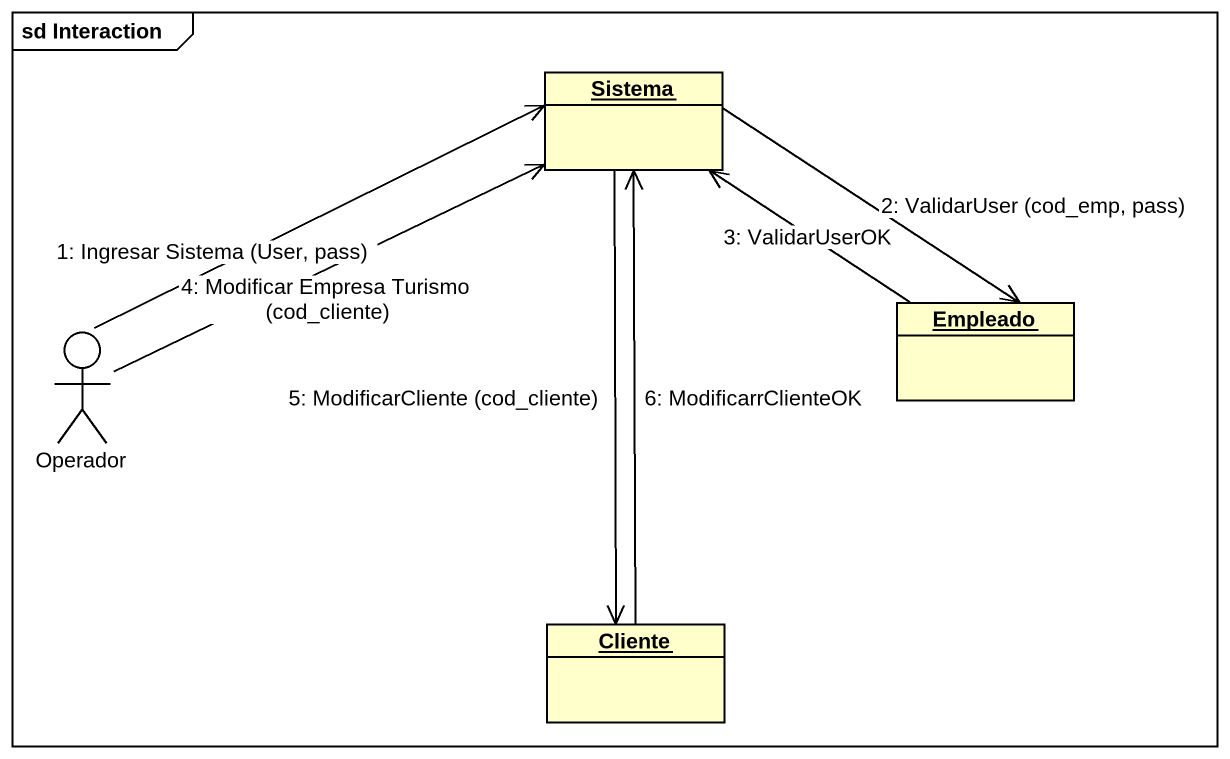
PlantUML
@startuml
mainframe sd Interaction
allowmixing
hide circle
hide empty members
object Sistema
object Empleado
actor Operador
object Cliente
Sistema --> Empleado : 2: ValidarUser (cod_emp, pass)
Sistema --> Cliente : 5: ModificarCliente (cod_cliente)
Empleado -up-> Sistema : 3: ValidarUserOK
Operador -right-> Sistema : 4: Modificar Empresa Turismo (cod_cliente)
Operador -right-> Sistema : 1: Ingresar Sistema (User, pass)
Cliente -up-> Sistema : 6: ModificarrClienteOK
@enduml
